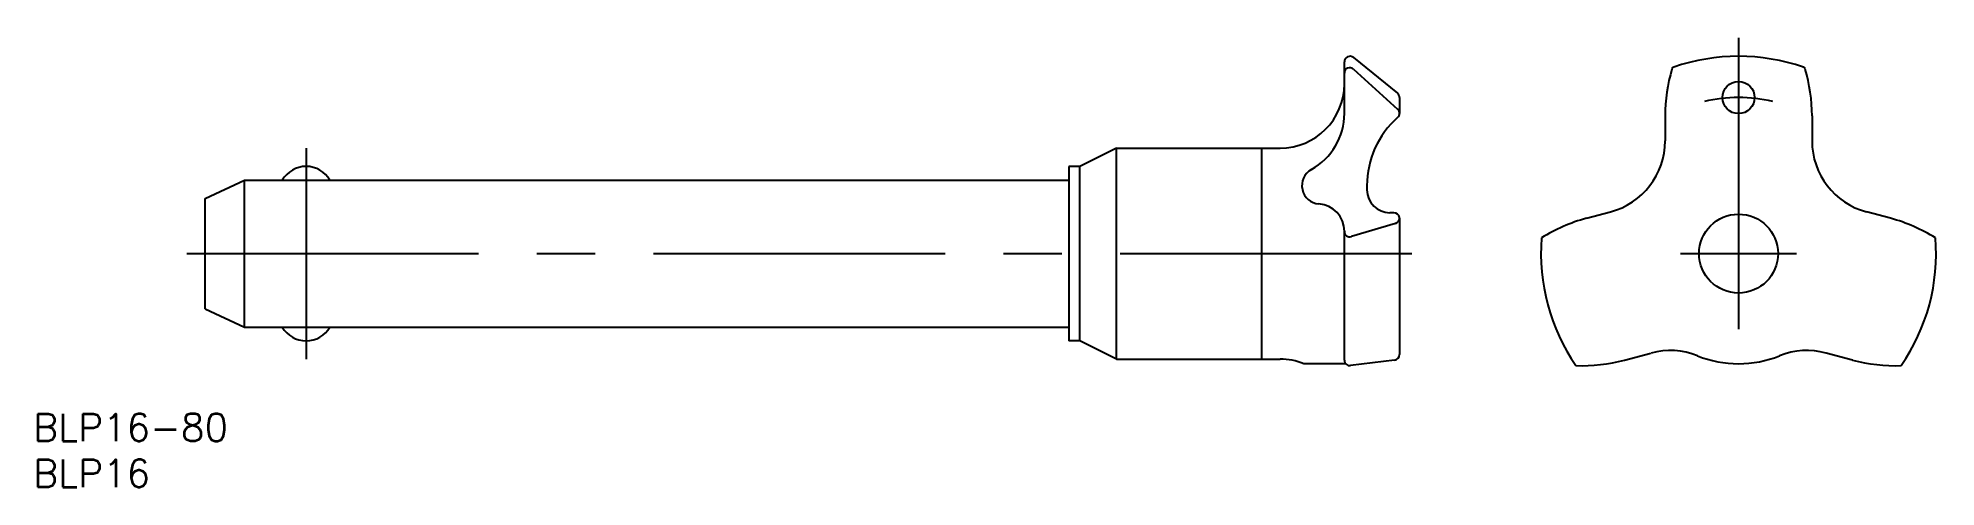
# Model space of a CAD drawing. Extents: x -18 to 188, y -25 to 24.
import ezdxf

# ---------------------------------------------------------------- set-up
doc = ezdxf.new("R2010")
doc.units = 0
doc.linetypes.add('CENTER', pattern=[50.8, 31.75, -6.35, 6.35, -6.35])
doc.layers.get('0').update_dxf_attribs({"linetype": 'CONTINUOUS'})
doc.layers.add('CENTER', color=1, linetype='CENTER')
doc.styles.get("Standard").update_dxf_attribs({"font": 'txt.shx', "height": 3, "bigfont": 'bigfont.shx'})

msp = doc.modelspace()

# ---------------------------------------------------------------- linework, layer by layer
at = {"color": 7, "linetype": 'CONTINUOUS'}
for p, q in [((124, 15.27), (124, 20.9)), ((124.98, 21.37), (129.78, 17.47)), ((125, 20.1), (129.8, 15.72)), ((130, 17), (130, 15.28)), ((158.9, 15), (158.9, 12.28)), ((174.9, 15), (174.9, 12.28)), ((99.2, 11.5), (95.2, 9.5)), ((99.2, -11.5), (99.2, 11.5)), ((99.2, 11.5), (117, 11.5)), ((115, -11.5), (115, 11.5)), ((94, 9.5), (94, -9.5)), ((95.2, 9.5), (94, 9.5)), ((95.2, -9.5), (95.2, 9.5)), ((0, 6), (4.29, 8)), ((4.29, 8), (94, 8)), ((4.29, -8), (4.29, 8)), ((126.46, 7.41), (126.46, 6.95)), ((0, -6), (0, 6)), ((129.4, 4.45), (128.96, 4.45)), ((150.34, 3.85), (152.97, 4.55)), ((183.45, 3.85), (180.82, 4.55)), ((124, -11.61), (124, 2.43)), ((129.57, 3.27), (124.77, 1.85)), ((130, 3.85), (130, -11.01)), ((0, -6), (4.29, -8)), ((4.29, -8), (94, -8)), ((95.2, -9.5), (94, -9.5)), ((99.2, -11.5), (95.2, -9.5)), ((99.2, -11.5), (117, -11.5)), ((124.15, -12), (119.6, -12)), ((129.47, -11.61), (124.67, -12.2)), ((154.48, -11.61), (157.37, -10.83)), ((179.31, -11.61), (176.42, -10.83))]:
    msp.add_line(p, q, dxfattribs=at)
for centre, radius in [((166.9, 17), 1.75), ((166.9, 0), 4.3)]:
    msp.add_circle(centre, radius, dxfattribs=at)
for centre, radius, start, end in [((124.6, 20.9), 0.6, 50.9061, 180), ((166.9, 0), 21.5, 70.8424, 109.1576), ((124.6, 19.66), 0.6, 47.6087, 180), ((176.9, 14.95), 18, 163.3409, 179.8465), ((159.94, 20.03), 0.3, 109.1576, 163.3409), ((173.85, 20.03), 0.3, 16.6591, 70.8424), ((156.9, 14.95), 18, 0.1535, 16.6591), ((117, 18.5), 7, 270, 0), ((129.4, 17), 0.6, 0, 50.9061), ((117, 15.27), 7, 299.1325, 0), ((136.39, 7.41), 9.93, 131.6094, 180), ((129.4, 15.28), 0.6, 311.6094, 47.6087), ((150.9, 12.28), 8, 285, 0), ((182.9, 12.28), 8, 180, 255), ((11, 6.5), 3, 30, 150), ((121.38, 7.41), 2, 119.1325, 265.7), ((128.96, 6.95), 2.5, 180, 270), ((121.01, 2.43), 2.99, 0, 85.7), ((129.4, 3.85), 0.6, 286.4448, 90), ((124.6, 2.43), 0.6, 180, 286.4448), ((155.04, -13.53), 18, 105.1535, 122.1469), ((178.75, -13.53), 18, 57.8531, 74.8465), ((166.9, 0), 21.5, 175.4345, 214.5655), ((166.9, 0), 21.5, 325.4345, 4.5655), ((11, -6.5), 3, 210, 330), ((117, -18.5), 7, 68.2132, 90), ((124.6, -11.61), 0.6, 180, 277.0944), ((129.4, -11.01), 0.6, 277.0944, 0), ((149.87, 5.79), 18, 267.8531, 284.8465), ((159.45, -18.56), 8, 68.1301, 105), ((166.9, 0), 12, 248.1301, 291.8699), ((174.35, -18.56), 8, 75, 111.8699), ((183.93, 5.79), 18, 255.1535, 272.1469)]:
    msp.add_arc(centre, radius, start, end, dxfattribs=at)
at = {"layer": 'CENTER', "color": 1, "linetype": 'CENTER'}
for p, q in [((166.9, 23.5), (166.9, -14)), ((11, 11.5), (11, -11.5)), ((-2, 0), (132, 0)), ((160.59, 0), (173.2, 0))]:
    msp.add_line(p, q, dxfattribs=at)
msp.add_arc((166.9, 0), 17, 77.3586, 102.6414, dxfattribs=at)

# ---------------------------------------------------------------- texts
at = {"color": 7, "linetype": 'CONTINUOUS'}
for s, p in [('BLP16-80', (-18.7, -20.44)), ('BLP16', (-18.7, -25.44))]:
    msp.add_text(s, height=3, dxfattribs=at).set_placement(p)

doc.saveas('drawing.dxf')
